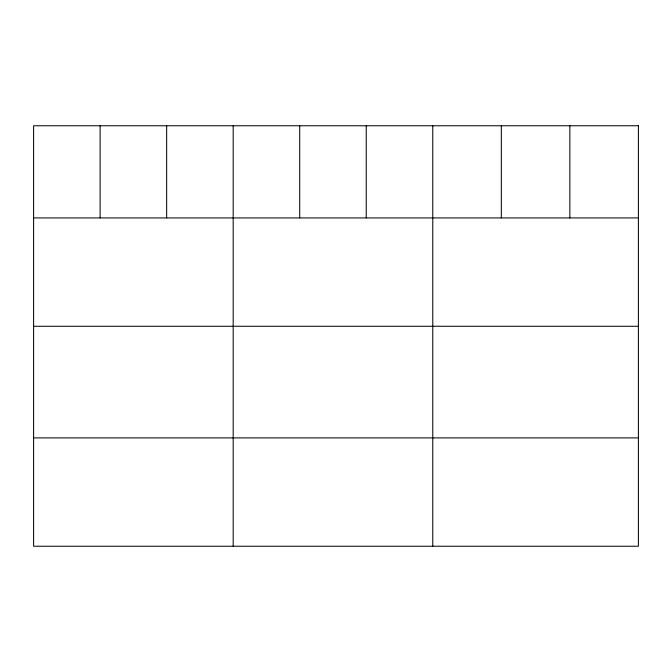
<?xml version="1.0" encoding="UTF-8"?>
<svg xmlns="http://www.w3.org/2000/svg" width="672" height="672" viewBox="0 0 672 672"><rect width="100%" height="100%" fill="white"/><g stroke="black" fill="none" stroke-linecap="round" stroke-linejoin="round"><path stroke-width="1.01" d="M33.6 217.93L638.4 217.93M33.6 326.273L638.4 326.273M33.6 437.892L638.4 437.892M569.856 125.765L569.856 217.93M501.312 125.765L501.312 217.93M432.768 125.765L432.768 546.235M366.24 125.765L366.24 217.93M299.712 125.765L299.712 217.93M233.184 125.765L233.184 546.235M166.656 125.765L166.656 217.93M100.128 125.765L100.128 217.93M638.4 125.765L33.6 125.765L33.6 546.235L638.4 546.235L638.4 125.765"/></g></svg>
